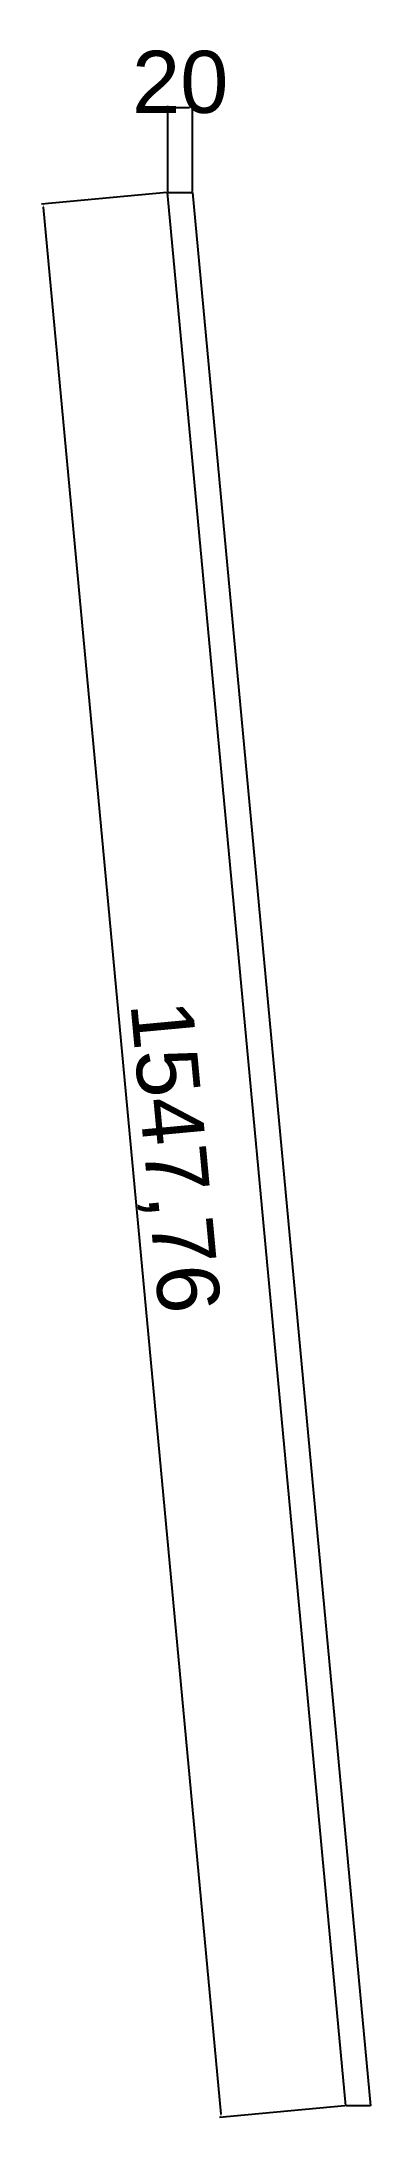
# Model space of a CAD drawing. Header units: millimetres. Extents: x 1752 to 2017, y 843 to 2516.
import ezdxf

# ---------------------------------------------------------------- set-up
doc = ezdxf.new("R2010")
doc.units = ezdxf.units.MM
doc.layers.add('Dimensiuni', color=14, linetype='Continuous')
doc.styles.get("Standard").update_dxf_attribs({"font": 'arial.ttf'})
doc.dimstyles.new('ISO-25', dxfattribs={"dimtxt": 2.5, "dimasz": 2.5, "dimexe": 1.25, "dimexo": 0.625, "dimtad": 1, "dimtxsty": 'Standard', "dimcen": 2.5, "dimadec": 0, "dimazin": 0, "dimtfac": 1, "dimtmove": 0, "dimatfit": 3, "dimfxl": 1, "dimarcsym": 0})

# ---------------------------------------------------------------- blocks, each defined once
blk = doc.blocks.new('*D3')
at = {"layer": 'Defpoints', "color": 0, "transparency": 16777216}
for p in [(1874, 2462.5), (1854, 2394), (1874, 2394)]:
    blk.add_point(p, dxfattribs=at)
at = {"layer": 'Dimensiuni', "color": 0, "lineweight": -2, "transparency": 16777216}
for p, q in [((1854, 2394.7), (1854, 2463.7)), ((1856.5, 2462.5), (1871.5, 2462.5)), ((1874, 2394.7), (1874, 2463.7))]:
    blk.add_line(p, q, dxfattribs=at)
at = {"layer": 'Dimensiuni', "color": 0, "transparency": 16777216}
for points in [[(1856.5, 2462.9), (1856.5, 2462.1), (1854, 2462.5)], [(1871.5, 2462.9), (1871.5, 2462.1), (1874, 2462.5)]]:
    blk.add_solid(points, dxfattribs=at)
at = {"layer": 'Dimensiuni', "color": 0, "transparency": 16777216, "insert": (1864.1, 2482.7), "char_height": 50, "attachment_point": 5}
blk.add_mtext('20', dxfattribs=at)
blk = doc.blocks.new('*D4')
at = {"layer": 'Defpoints', "color": 0, "transparency": 16777216}
for p in [(1854, 2394), (1997.4, 852.9), (1897, 843.6)]:
    blk.add_point(p, dxfattribs=at)
at = {"layer": 'Dimensiuni', "color": 0, "lineweight": -2, "transparency": 16777216}
for p, q in [((1853.3, 2394), (1752.4, 2384.6)), ((1753.8, 2382.2), (1896.8, 846.1)), ((1996.8, 852.9), (1895.8, 843.5))]:
    blk.add_line(p, q, dxfattribs=at)
at = {"layer": 'Dimensiuni', "color": 0, "transparency": 16777216}
for points in [[(1754.2, 2382.2), (1753.4, 2382.2), (1753.6, 2384.7)], [(1897.2, 846.1), (1896.4, 846.1), (1897, 843.6)]]:
    blk.add_solid(points, dxfattribs=at)
at = {"layer": 'Dimensiuni', "color": 0, "transparency": 16777216, "insert": (1855.9, 1617), "char_height": 50, "attachment_point": 5, "rotation": 275.3176}
blk.add_mtext('1547,76', dxfattribs=at)

msp = doc.modelspace()

# ---------------------------------------------------------------- linework, layer by layer
for p, q in [((1853.97, 2394.042), (1873.97, 2394.042)), ((1997.411, 852.946), (1853.97, 2394.042)), ((1873.97, 2394.042), (2017.411, 852.923)), ((2017.411, 852.923), (1997.411, 852.946))]:
    msp.add_line(p, q)

# ---------------------------------------------------------------- dimensions: what is measured, and where the dimension line sits
at = {"layer": 'Dimensiuni'}
dim = msp.add_linear_dim(base=(1873.97, 2462.499), p1=(1853.97, 2394.042), p2=(1873.97, 2394.042), dimstyle='ISO-25', override={"dimtxt": 50, "dimtmove": 2}, dxfattribs=at)
dim.commit()
dim.dimension.update_dxf_attribs({"geometry": '*D3', "text_midpoint": (1864.108, 2482.742), "dimtype": 160})
dim = msp.add_aligned_dim(p1=(1853.97, 2394.042), p2=(1997.411, 852.946), distance=-100.804, dimstyle='ISO-25', override={"dimtxt": 50}, dxfattribs=at)
dim.commit()
dim.dimension.update_dxf_attribs({"geometry": '*D4', "text_midpoint": (1855.861, 1616.994)})

doc.saveas('drawing.dxf')
